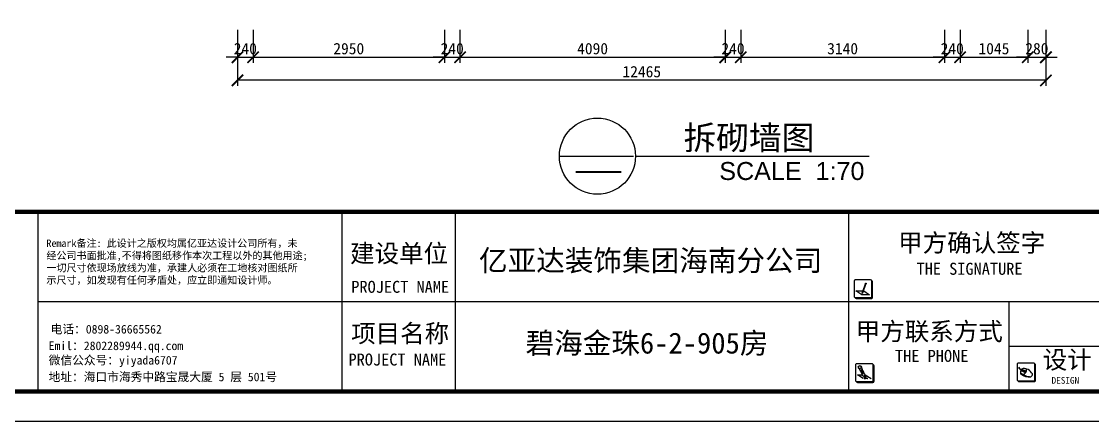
# Model space of a CAD drawing. Header units: millimetres. Extents: x -1705246 to 222838, y -3231245 to 126310.
# Drawn here: x -99639 to -83123, y -10042 to -3877 of the extents above; entities that cross this region are included whole.
import ezdxf
from ezdxf.enums import TextEntityAlignment as Align

# ---------------------------------------------------------------- set-up
doc = ezdxf.new("R2010")
doc.units = ezdxf.units.MM
doc.header["$PDMODE"] = 35
doc.layers.add('0-01图框模板说明', color=2, linetype='Continuous')
doc.layers.add('0-02图框细线', color=136, linetype='Continuous')
doc.styles.add('ar', font='arial.ttf')
doc.styles.get("Standard").update_dxf_attribs({"font": ''})
doc.styles.add('黑体', font='simhei.ttf')
doc.styles.get('Standard').set_extended_font_data('SimSun')
doc.dimstyles.new('ISO-25', dxfattribs={"dimscale": 70, "dimtxt": 2.5, "dimasz": 2.5, "dimexe": 1.25, "dimexo": 0.625, "dimtad": 1, "dimdec": 0, "dimtxsty": 'Standard', "dimblk": 'ARCHTICK', "dimcen": 2.5, "dimclrd": 251, "dimclre": 251, "dimclrt": 3, "dimadec": 0, "dimazin": 0, "dimtfac": 1, "dimtdec": 0, "dimtix": 1, "dimtmove": 2, "dimatfit": 3, "dimfxl": 1, "dimarcsym": 0})

# ---------------------------------------------------------------- blocks, each defined once
blk = doc.blocks.new('_ArchTick')
at = {"color": 0, "linetype": 'ByBlock', "const_width": 0.15}
blk.add_lwpolyline([(-0.5, -0.5), (0.5, 0.5)], dxfattribs=at)
blk = doc.blocks.new('*D255')
at = {"color": 251, "lineweight": -2}
for p, q in [((-96307, -4005), (-96307, -4516)), ((-96067, -4005), (-96067, -4516)), ((-96307, -4429), (-96482, -4429)), ((-96307, -4429), (-96067, -4429)), ((-96067, -4429), (-95892, -4429))]:
    blk.add_line(p, q, dxfattribs=at)
at = {"layer": 'Defpoints', "color": 0}
for p in [(-96307, -3962), (-96067, -3962), (-96067, -4429)]:
    blk.add_point(p, dxfattribs=at)
at = {"color": 251, "lineweight": -2, "xscale": 175, "yscale": 175, "zscale": 175}
blk.add_blockref('_ArchTick', (-96307, -4429), dxfattribs=at)
at = {"color": 251, "lineweight": -2, "xscale": 175, "yscale": 175, "zscale": 175, "rotation": 180}
blk.add_blockref('_ArchTick', (-96067, -4429), dxfattribs=at)
at = {"color": 3, "insert": (-96187, -4297), "char_height": 175, "attachment_point": 5}
blk.add_mtext('240', dxfattribs=at)
blk = doc.blocks.new('*D256')
at = {"color": 251, "lineweight": -2}
for p, q in [((-96067, -4005), (-96067, -4516)), ((-93117, -4005), (-93117, -4516)), ((-96067, -4429), (-93117, -4429))]:
    blk.add_line(p, q, dxfattribs=at)
at = {"layer": 'Defpoints', "color": 0}
for p in [(-96067, -3962), (-93117, -3962), (-93117, -4429)]:
    blk.add_point(p, dxfattribs=at)
at = {"color": 251, "lineweight": -2, "xscale": 175, "yscale": 175, "zscale": 175, "rotation": 180}
blk.add_blockref('_ArchTick', (-96067, -4429), dxfattribs=at)
at = {"color": 251, "lineweight": -2, "xscale": 175, "yscale": 175, "zscale": 175}
blk.add_blockref('_ArchTick', (-93117, -4429), dxfattribs=at)
at = {"color": 3, "insert": (-94592, -4297), "char_height": 175, "attachment_point": 5}
blk.add_mtext('2950', dxfattribs=at)
blk = doc.blocks.new('*D257')
at = {"color": 251, "lineweight": -2}
for p, q in [((-93117, -4005), (-93117, -4516)), ((-92877, -4005), (-92877, -4516)), ((-93117, -4429), (-93292, -4429)), ((-93117, -4429), (-92877, -4429)), ((-92877, -4429), (-92702, -4429))]:
    blk.add_line(p, q, dxfattribs=at)
at = {"layer": 'Defpoints', "color": 0}
for p in [(-93117, -3962), (-92877, -3962), (-92877, -4429)]:
    blk.add_point(p, dxfattribs=at)
at = {"color": 251, "lineweight": -2, "xscale": 175, "yscale": 175, "zscale": 175}
blk.add_blockref('_ArchTick', (-93117, -4429), dxfattribs=at)
at = {"color": 251, "lineweight": -2, "xscale": 175, "yscale": 175, "zscale": 175, "rotation": 180}
blk.add_blockref('_ArchTick', (-92877, -4429), dxfattribs=at)
at = {"color": 3, "insert": (-92997, -4297), "char_height": 175, "attachment_point": 5}
blk.add_mtext('240', dxfattribs=at)
blk = doc.blocks.new('*D258')
at = {"color": 251, "lineweight": -2}
for p, q in [((-92877, -4005), (-92877, -4516)), ((-88787, -4005), (-88787, -4516)), ((-92877, -4429), (-88787, -4429))]:
    blk.add_line(p, q, dxfattribs=at)
at = {"layer": 'Defpoints', "color": 0}
for p in [(-92877, -3962), (-88787, -3962), (-88787, -4429)]:
    blk.add_point(p, dxfattribs=at)
at = {"color": 251, "lineweight": -2, "xscale": 175, "yscale": 175, "zscale": 175, "rotation": 180}
blk.add_blockref('_ArchTick', (-92877, -4429), dxfattribs=at)
at = {"color": 251, "lineweight": -2, "xscale": 175, "yscale": 175, "zscale": 175}
blk.add_blockref('_ArchTick', (-88787, -4429), dxfattribs=at)
at = {"color": 3, "insert": (-90832, -4297), "char_height": 175, "attachment_point": 5}
blk.add_mtext('4090', dxfattribs=at)
blk = doc.blocks.new('*D259')
at = {"color": 251, "lineweight": -2}
for p, q in [((-88787, -4005), (-88787, -4516)), ((-88547, -4005), (-88547, -4516)), ((-88787, -4429), (-88962, -4429)), ((-88787, -4429), (-88547, -4429)), ((-88547, -4429), (-88372, -4429))]:
    blk.add_line(p, q, dxfattribs=at)
at = {"layer": 'Defpoints', "color": 0}
for p in [(-88787, -3962), (-88547, -3962), (-88547, -4429)]:
    blk.add_point(p, dxfattribs=at)
at = {"color": 251, "lineweight": -2, "xscale": 175, "yscale": 175, "zscale": 175}
blk.add_blockref('_ArchTick', (-88787, -4429), dxfattribs=at)
at = {"color": 251, "lineweight": -2, "xscale": 175, "yscale": 175, "zscale": 175, "rotation": 180}
blk.add_blockref('_ArchTick', (-88547, -4429), dxfattribs=at)
at = {"color": 3, "insert": (-88667, -4297), "char_height": 175, "attachment_point": 5}
blk.add_mtext('240', dxfattribs=at)
blk = doc.blocks.new('*D260')
at = {"color": 251, "lineweight": -2}
for p, q in [((-88547, -4005), (-88547, -4516)), ((-85407, -4005), (-85407, -4516)), ((-88547, -4429), (-85407, -4429))]:
    blk.add_line(p, q, dxfattribs=at)
at = {"layer": 'Defpoints', "color": 0}
for p in [(-88547, -3962), (-85407, -3962), (-85407, -4429)]:
    blk.add_point(p, dxfattribs=at)
at = {"color": 251, "lineweight": -2, "xscale": 175, "yscale": 175, "zscale": 175, "rotation": 180}
blk.add_blockref('_ArchTick', (-88547, -4429), dxfattribs=at)
at = {"color": 251, "lineweight": -2, "xscale": 175, "yscale": 175, "zscale": 175}
blk.add_blockref('_ArchTick', (-85407, -4429), dxfattribs=at)
at = {"color": 3, "insert": (-86977, -4297), "char_height": 175, "attachment_point": 5}
blk.add_mtext('3140', dxfattribs=at)
blk = doc.blocks.new('*D261')
at = {"color": 251, "lineweight": -2}
for p, q in [((-85407, -4005), (-85407, -4516)), ((-85167, -4005), (-85167, -4516)), ((-85407, -4429), (-85582, -4429)), ((-85407, -4429), (-85167, -4429)), ((-85167, -4429), (-84992, -4429))]:
    blk.add_line(p, q, dxfattribs=at)
at = {"layer": 'Defpoints', "color": 0}
for p in [(-85407, -3962), (-85167, -3962), (-85167, -4429)]:
    blk.add_point(p, dxfattribs=at)
at = {"color": 251, "lineweight": -2, "xscale": 175, "yscale": 175, "zscale": 175}
blk.add_blockref('_ArchTick', (-85407, -4429), dxfattribs=at)
at = {"color": 251, "lineweight": -2, "xscale": 175, "yscale": 175, "zscale": 175, "rotation": 180}
blk.add_blockref('_ArchTick', (-85167, -4429), dxfattribs=at)
at = {"color": 3, "insert": (-85287, -4297), "char_height": 175, "attachment_point": 5}
blk.add_mtext('240', dxfattribs=at)
blk = doc.blocks.new('*D262')
at = {"color": 251, "lineweight": -2}
for p, q in [((-85167, -4005), (-85167, -4516)), ((-84122, -4005), (-84122, -4516)), ((-85167, -4429), (-84122, -4429))]:
    blk.add_line(p, q, dxfattribs=at)
at = {"layer": 'Defpoints', "color": 0}
for p in [(-85167, -3962), (-84122, -3962), (-84122, -4429)]:
    blk.add_point(p, dxfattribs=at)
at = {"color": 251, "lineweight": -2, "xscale": 175, "yscale": 175, "zscale": 175, "rotation": 180}
blk.add_blockref('_ArchTick', (-85167, -4429), dxfattribs=at)
at = {"color": 251, "lineweight": -2, "xscale": 175, "yscale": 175, "zscale": 175}
blk.add_blockref('_ArchTick', (-84122, -4429), dxfattribs=at)
at = {"color": 3, "insert": (-84644, -4297), "char_height": 175, "attachment_point": 5}
blk.add_mtext('1045', dxfattribs=at)
blk = doc.blocks.new('*D263')
at = {"color": 251, "lineweight": -2}
for p, q in [((-84122, -4005), (-84122, -4516)), ((-83842, -4005), (-83842, -4516)), ((-84122, -4429), (-84297, -4429)), ((-84122, -4429), (-83842, -4429)), ((-83842, -4429), (-83667, -4429))]:
    blk.add_line(p, q, dxfattribs=at)
at = {"layer": 'Defpoints', "color": 0}
for p in [(-84122, -3962), (-83842, -3962), (-83842, -4429)]:
    blk.add_point(p, dxfattribs=at)
at = {"color": 251, "lineweight": -2, "xscale": 175, "yscale": 175, "zscale": 175}
blk.add_blockref('_ArchTick', (-84122, -4429), dxfattribs=at)
at = {"color": 251, "lineweight": -2, "xscale": 175, "yscale": 175, "zscale": 175, "rotation": 180}
blk.add_blockref('_ArchTick', (-83842, -4429), dxfattribs=at)
at = {"color": 3, "insert": (-83982, -4297), "char_height": 175, "attachment_point": 5}
blk.add_mtext('280', dxfattribs=at)
blk = doc.blocks.new('*D331')
at = {"color": 251, "lineweight": -2}
for p, q in [((-96307, -4429), (-96307, -4871)), ((-83842, -4429), (-83842, -4871)), ((-83842, -4784), (-96307, -4784))]:
    blk.add_line(p, q, dxfattribs=at)
at = {"layer": 'Defpoints', "color": 0}
for p in [(-96307, -4385), (-83842, -4385), (-96307, -4784)]:
    blk.add_point(p, dxfattribs=at)
at = {"color": 251, "lineweight": -2, "xscale": 175, "yscale": 175, "zscale": 175, "rotation": 180}
blk.add_blockref('_ArchTick', (-96307, -4784), dxfattribs=at)
at = {"color": 251, "lineweight": -2, "xscale": 175, "yscale": 175, "zscale": 175}
blk.add_blockref('_ArchTick', (-83842, -4784), dxfattribs=at)
at = {"color": 3, "insert": (-90074, -4652), "char_height": 175, "attachment_point": 5}
blk.add_mtext('12465', dxfattribs=at)

msp = doc.modelspace()

# ---------------------------------------------------------------- hatches: boundary and pattern name
at = {"layer": '0-01图框模板说明'}
for points in [[(-86527.2, -8114.9, -0.4142136), (-86545.4, -8133.1), (-86781.8, -8133.1, -0.071272), (-86786.9, -8132.4, 0.3481434), (-86769.2, -8146.4), (-86532.8, -8146.4, 0.4142136), (-86514.6, -8128.2), (-86514.6, -7891.9, 0.3331076), (-86527.7, -7874.4, -0.0577433), (-86527.2, -7878.6)], [(-86504.8, -9407.4, -0.4142136), (-86523, -9425.6), (-86759.3, -9425.6, -0.071272), (-86764.4, -9424.8, 0.3481434), (-86746.7, -9438.9), (-86510.4, -9438.9, 0.4142136), (-86492.2, -9420.7), (-86492.2, -9184.3, 0.3331076), (-86505.3, -9166.9, -0.0577433), (-86504.8, -9171)], [(-84013.3, -9395.9, -0.4142136), (-84031.5, -9414.1), (-84267.9, -9414.1, -0.071272), (-84273, -9413.4, 0.3481434), (-84255.3, -9427.4), (-84018.9, -9427.4, 0.4142136), (-84000.7, -9409.2), (-84000.7, -9172.9, 0.3331076), (-84013.8, -9155.4, -0.0577433), (-84013.3, -9159.6)]]:
    msp.add_hatch(color=8, dxfattribs=at).paths.add_polyline_path(points)

# ---------------------------------------------------------------- linework, layer by layer
at = {"color": 2}
msp.add_line((-91344.3, -5953.3), (-90203.2, -5953.3), dxfattribs=at)
msp.add_line((-90170.8, -5953.3), (-86565.2, -5953.3))
at = {"color": 150}
msp.add_circle((-90757.6, -5953.3), 586.7, dxfattribs=at)
at = {"layer": '0-01图框模板说明', "color": 8}
for p, q in [((-86674.3, -8063.8), (-86675.3, -8066.8)), ((-86675.3, -8066.8), (-86675, -8068.8)), ((-86673.3, -8064.2), (-86675, -8068.8)), ((-86673.4, -8067.5), (-86675, -8068.8)), ((-86672.3, -8064.5), (-86673.4, -8067.5)), ((-84171.9, -9255.4), (-84216.4, -9238.8)), ((-84170.9, -9261.5), (-84205.1, -9247.6)), ((-84114.1, -9242.5), (-84171.3, -9227.2)), ((-86659, -9381), (-86748.4, -9322.2)), ((-86748.4, -9322.2), (-86675.2, -9322.2)), ((-86636.1, -9322.2), (-86628.5, -9322.2)), ((-86628.5, -9322.2), (-86539.1, -9381)), ((-84240.3, -9289.7), (-84240.3, -9289.7)), ((-84227.9, -9253.6), (-84183.5, -9276.3)), ((-84220, -9301), (-84164, -9332.2)), ((-84209.9, -9256.2), (-84209.9, -9256.2)), ((-84209.9, -9256.2), (-84177.9, -9274)), ((-84158.9, -9276.3), (-84149, -9281.8))]:
    msp.add_line(p, q, dxfattribs=at)
at = {"layer": '0-01图框模板说明', "color": 2, "const_width": 66.9}
msp.add_lwpolyline([(-70393.9, 16938.4), (-70393.9, -9580.4), (-108277.9, -9580.4), (-108277.9, 16938.4)], close=True, dxfattribs=at)
msp.add_lwpolyline([(-70393.9, -6808.4), (-108283.1, -6808.4)], dxfattribs=at)
at = {"layer": '0-01图框模板说明', "color": 8}
for points in [[(-86781.8, -8133.1), (-86545.4, -8133.1, 0.4142136), (-86527.2, -8114.9), (-86527.2, -7878.6, 0.4142136), (-86545.4, -7860.4), (-86781.8, -7860.4, 0.4142136), (-86799.9, -7878.6), (-86799.9, -8114.9, 0.4142136)], [(-86614.1, -7917.8), (-86624, -7914.2), (-86623.5, -7912.8, -0.4519616), (-86617.8, -7910.3), (-86616.4, -7910.8, -0.4184348), (-86613.6, -7916.4)], [(-86759.3, -9425.6), (-86523, -9425.6, 0.4142136), (-86504.8, -9407.4), (-86504.8, -9171, 0.4142136), (-86523, -9152.9), (-86759.3, -9152.9, 0.4142136), (-86777.5, -9171), (-86777.5, -9407.4, 0.4142136)], [(-84267.9, -9414.1), (-84031.5, -9414.1, 0.4142136), (-84013.3, -9395.9), (-84013.3, -9159.6, 0.4142136), (-84031.5, -9141.4), (-84267.9, -9141.4, 0.4142136), (-84286.1, -9159.6), (-84286.1, -9395.9, 0.4142136)]]:
    msp.add_lwpolyline(points, format="xyb", close=True, dxfattribs=at)
for points in [[(-86786.9, -8132.4, 0.3481435), (-86769.2, -8146.4), (-86532.8, -8146.4, 0.4142136), (-86514.6, -8128.2), (-86514.6, -7891.9, 0.3331075), (-86527.7, -7874.4)], [(-86764.4, -9424.8, 0.3481435), (-86746.7, -9438.9), (-86510.4, -9438.9, 0.4142136), (-86492.2, -9420.7), (-86492.2, -9184.3, 0.3331075), (-86505.3, -9166.9)], [(-84273, -9413.4, 0.3481435), (-84255.3, -9427.4), (-84018.9, -9427.4, 0.4142136), (-84000.7, -9409.2), (-84000.7, -9172.9, 0.3331075), (-84013.8, -9155.4)]]:
    msp.add_lwpolyline(points, format="xyb", dxfattribs=at)
for points in [[(-86617.5, -7927.1), (-86627.4, -7923.4), (-86670.5, -8041.7), (-86660.5, -8045.3)], [(-86613.9, -7917.9), (-86624.3, -7914.1), (-86627.7, -7923.3), (-86617.2, -7927.1)], [(-86672.3, -8064.5), (-86674.3, -8063.8), (-86670.5, -8041.7), (-86660.5, -8045.3)]]:
    msp.add_lwpolyline(points, close=True, dxfattribs=at)
msp.add_lwpolyline([(-86654.8, -8029.7), (-86650.9, -8029.7), (-86561.5, -8088.5), (-86681.4, -8088.5), (-86770.8, -8029.7), (-86666.1, -8029.7)], dxfattribs=at)
for centre, radius in [((-86712.1, -9203.6), 24.2), ((-86696.4, -9250.8), 3.46), ((-86688.2, -9246.6), 3.46), ((-86680.1, -9241.7), 3.46), ((-86689.7, -9263.9), 3.46), ((-86683.6, -9277.7), 3.46), ((-86681.5, -9259.6), 3.46), ((-86676.6, -9293.7), 3.46), ((-86675.4, -9273.4), 3.46), ((-86673.4, -9254.7), 3.46), ((-86655.6, -9322.2), 19.6), ((-86668.4, -9289.4), 3.46), ((-86667.3, -9268.5), 3.46), ((-86660.3, -9284.5), 3.46)]:
    msp.add_circle(centre, radius, dxfattribs=at)
for centre, radius, start, end in [((-86868, -9359.2), 196.4, 10.86532, 46.01339), ((-86182.7, -9046), 528.1, 196.35478, 210.12826), ((-84110, -9324), 136.4, 139.32492, 154.28325), ((-84184.4, -9273.2), 47.8, 74.0812, 127.26399), ((-84208, -9251.6), 4.95, 54.17545, 246.924), ((-84204.8, -9250.8), 63.8, 277.38404, 14.54168), ((-84208.4, -9395.2), 179.5, 28.78399, 58.3007), ((-84172.1, -9284.2), 63.4, 172.23155, 207.50847), ((-84205.8, -9275.6), 29.1, 158.18292, 240.90017), ((-84108.1, -9153.5), 200.1, 233.07145, 279.66773), ((-84168.8, -9251.7), 28.7, 239.14426, 279.65487), ((-84176, -9266.9), 7.36, 255.59476, 46.20559), ((-84185.1, -9280.9), 28.7, 22.14548, 62.65609), ((-84165.2, -9272.8), 7.27, 279.65487, 22.14548), ((-84083.9, -9171.6), 179.5, 243.49964, 273.01635), ((-84087.4, -9316.1), 37, 290.37624, 11.42411)]:
    msp.add_arc(centre, radius, start, end, dxfattribs=at)
for points in [[(-84222.3, -9243.5), (-84242.4, -9240.7), (-84252.2, -9230.1), (-84257.1, -9207.5)], [(-84220.2, -9239.7), (-84243.1, -9239.5), (-84250.5, -9222.5), (-84254.9, -9205.5)]]:
    msp.add_open_spline(points, degree=3, dxfattribs=at)
msp.add_spline([(-86655.6, -9341.7), (-86616.9, -9358.7), (-86615.8, -9345.5), (-86633.2, -9349.7), (-86644.3, -9381), (-86596.3, -9372.9), (-86588.4, -9381)], degree=3, dxfattribs=at)
at = {"layer": '0-02图框细线'}
for p, q in [((-99383.1, -9580.4), (-99383.1, -6808.4)), ((-94691.6, -9596), (-94691.6, -6808.4)), ((-92946.1, -9596), (-92946.1, -6808.4)), ((-86883.5, -9580.4), (-86883.5, -6808.4)), ((-99383.1, -8194.4), (-70393.9, -8194.4)), ((-84408.2, -9580.4), (-84408.2, -8194.4)), ((-70393.9, -8887.4), (-84408.2, -8887.4))]:
    msp.add_line(p, q, dxfattribs=at)
msp.add_lwpolyline([(-69931.9, 17400.4), (-69931.9, -10042.4), (-108739.9, -10042.4), (-108739.9, 17400.4)], close=True, dxfattribs=at)

# ---------------------------------------------------------------- texts
at = {"color": 2, "style": 'ar'}
msp.add_text('SCALE  1:70', height=277.2, dxfattribs=at).set_placement((-88878.8, -6320.2))
at = {"color": 2, "style": 'ar', "flags": 8}
msp.add_attdef('拆砌墙图', text='原始结构图', height=369.6, dxfattribs=at).set_placement((-88421.2, -5661.7), align=Align.MIDDLE)
at = {"color": 2, "style": 'ar', "width": 7.452088, "flags": 8}
msp.add_attdef('-', text='-', height=277.2, dxfattribs=at).set_placement((-91219.4, -6301.8), (-90258.4, -6301.8), align=Align.FIT)
at = {"layer": '0-02图框细线'}
for s, insert, char_height, attachment_point in [('{\\fSimHei|b0|i0|c134|p2;Remark备注: 此设计之版权均属亿亚达设计公司所有，未\\P经公司书面批准,不得将图纸移作本次工程以外的其他用途;\\P一切尺寸依现场放线为准，承建人必须在工地核对图纸所\\P示尺寸，如发现有任何矛盾处，应立即通知设计师。}', (-99254, -7936.9), 113.584, 7), ('{\\fSimSun|b0|i0|c134|p2;甲方确认签字}', (-86121.4, -7303.5), 277.2, 4), ('{\\fSimSun|b0|i0|c134|p2;建设单位}', (-94571.4, -7466.6), 277.2, 4), ('{\\fSimSun|b0|i0|c134|p2;THE SIGNATURE}', (-85837.2, -7689.6), 184.8, 4), ('{\\fSimSun|b0|i0|c134|p2;PROJECT NAME}', (-94552.9, -7967.9), 184.8, 4), ('{\\fSimSun|b0|i0|c134|p2;电话：0898-36665562  }', (-99188.9, -8626.9), 132.515, 4), ('{\\fSimSun|b0|i0|c134|p2;项目名称}', (-94556.1, -8699.5), 277.2, 4), ('{\\fSimSun|b0|i0|c134|p2;甲方联系方式}', (-86775.4, -8669.4), 277.2, 4), ('{\\fSimSun|b0|i0|c134|p2;Emil：2802289944.qq.com}', (-99218.6, -8893.7), 132.515, 4), ('{\\fSimSun|b0|i0|c134|p2;设计}', (-83890.8, -9105.6), 277.2, 4), ('{\\fSimSun|b0|i0|c134|p2;微信公众号：yiyada6707}', (-99218.6, -9117), 132.515, 4), ('{\\fSimSun|b0|i0|c134|p2;PROJECT NAME}', (-94595.9, -9088), 184.8, 4), ('{\\fSimSun|b0|i0|c134|p2;THE PHONE}', (-86168.8, -9031.4), 184.8, 4), ('{\\fSimSun|b0|i0|c134|p2;地址：海口市海秀中路宝晟大厦 5 层 501号}', (-99220.2, -9363), 132.515, 4), ('{\\fSimSun|b0|i0|c134|p2;DESIGN}', (-83755, -9408.8), 104.119, 4)]:
    msp.add_mtext(s, dxfattribs=dict(at, insert=insert, char_height=char_height, attachment_point=attachment_point))
at = {"layer": '0-02图框细线', "char_height": 323.4, "attachment_point": 5, "style": '黑体'}
for s, insert in [('亿亚达装饰集团海南分公司', (-89937.5, -7579.4)), ('{\\fSimSun|b0|i0|c134|p2;碧海金珠6-2-905房}', (-89993.7, -8851))]:
    msp.add_mtext(s, dxfattribs=dict(at, insert=insert))

# ---------------------------------------------------------------- dimensions: what is measured, and where the dimension line sits
for base, p1, p2, picture, middle in [((-96066.9, -4428.7), (-96306.9, -3961.6), (-96066.9, -3961.6), '*D255', (-96186.9, -4297.4)), ((-93116.9, -4428.7), (-96066.9, -3961.6), (-93116.9, -3961.6), '*D256', (-94591.9, -4297.4)), ((-92876.9, -4428.7), (-93116.9, -3961.6), (-92876.9, -3961.6), '*D257', (-92996.9, -4297.4)), ((-88786.9, -4428.7), (-92876.9, -3961.6), (-88786.9, -3961.6), '*D258', (-90831.9, -4297.4)), ((-88546.9, -4428.7), (-88786.9, -3961.6), (-88546.9, -3961.6), '*D259', (-88666.9, -4297.4)), ((-85406.9, -4428.7), (-88546.9, -3961.6), (-85406.9, -3961.6), '*D260', (-86976.9, -4297.4)), ((-85166.9, -4428.7), (-85406.9, -3961.6), (-85166.9, -3961.6), '*D261', (-85286.9, -4297.4)), ((-84121.9, -4428.7), (-85166.9, -3961.6), (-84121.9, -3961.6), '*D262', (-84644.4, -4297.4)), ((-83841.9, -4428.7), (-84121.9, -3961.6), (-83841.9, -3961.6), '*D263', (-83981.9, -4297.4))]:
    dim = msp.add_linear_dim(base=base, p1=p1, p2=p2, dimstyle='ISO-25')
    dim.commit()
    dim.dimension.update_dxf_attribs({"geometry": picture, "text_midpoint": middle})
at = {"color": 0}
dim = msp.add_linear_dim(base=(-96306.9, -4783.7), p1=(-83841.9, -4384.9), p2=(-96306.9, -4384.9), dimstyle='ISO-25', dxfattribs=at)
dim.commit()
dim.dimension.update_dxf_attribs({"geometry": '*D331', "text_midpoint": (-90074.4, -4652.4)})

doc.saveas('drawing.dxf')
